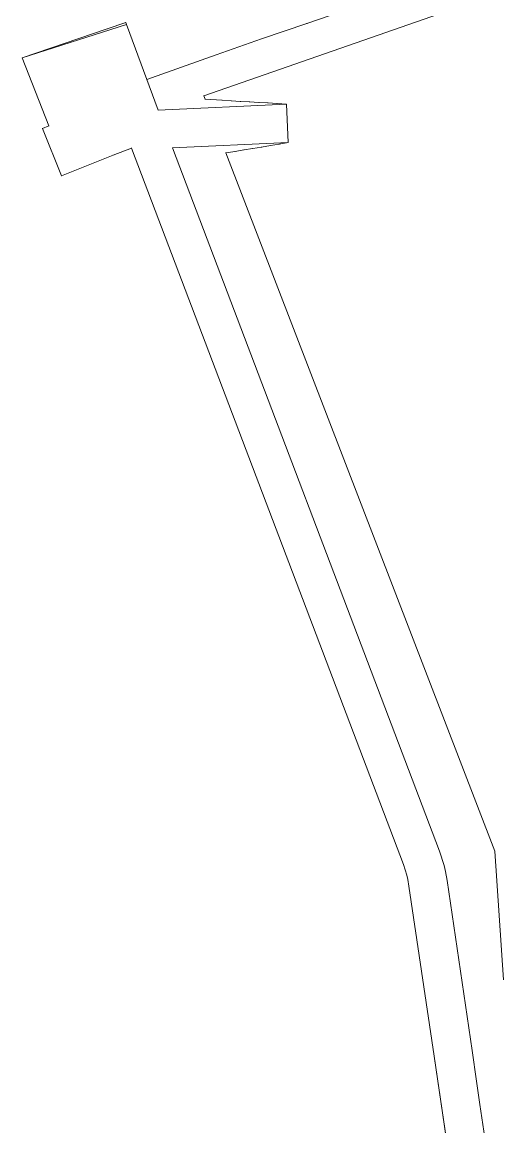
# Model space of a CAD drawing. Header units: metres. Extents: x 150516 to 150824, y 200666 to 200974.
# Drawn here: x 150515.8 to 150565.3, y 200741.4 to 200856.4 of the extents above; entities that cross this region are included whole.
import ezdxf

# ---------------------------------------------------------------- set-up
doc = ezdxf.new("R2010")
doc.units = ezdxf.units.M
doc.layers.add('N-WE-VH-VERHARDING_HALFVERHARDING_GRIND-G-_', color=7, linetype='Continuous')
doc.layers.add('N-WE-WH-WATERBODEM-G-_', color=7, linetype='Continuous')

# ---------------------------------------------------------------- blocks, each defined once
blk = doc.blocks.new('INVISIBLE')
at = {"color": 0, "linetype": 'Continuous', "lineweight": 9}
for p, q in [((-0.0125, 0), (0.0125, 0)), ((0, -0.0125), (0, 0.0125))]:
    blk.add_line(p, q, dxfattribs=at)

msp = doc.modelspace()

# ---------------------------------------------------------------- linework, layer by layer
at = {"layer": 'N-WE-VH-VERHARDING_HALFVERHARDING_GRIND-G-_', "color": 3, "linetype": 'Continuous', "lineweight": 9}
for p, q in [((150524.62, 200855.65, 17.85), (150526.54, 200856.3, 17.85)), ((150526.54, 200856.3, 17.85), (150526.61, 200856.09, 17.85)), ((150526.61, 200856.09, 17.85), (150529.92, 200847.21, 17.85)), ((150515.77, 200852.64, 17.85), (150524.62, 200855.65, 17.85)), ((150518.55, 200845.57, 17.85), (150515.77, 200852.64, 17.85)), ((150529.92, 200847.21, 17.85), (150543.26, 200847.82, 16.7)), ((150543.26, 200847.82, 16.7), (150543.44, 200843.83, 16.69)), ((150517.88, 200845.3, 17.85), (150518.55, 200845.57, 17.85)), ((150519.85, 200840.37, 17.85), (150517.88, 200845.3, 17.85)), ((150527.15, 200843.25, 17.85), (150525.23, 200842.52, 17.85)), ((150555.44, 200768.71, 17.85), (150527.15, 200843.25, 17.85)), ((150543.44, 200843.83, 16.69), (150531.42, 200843.27, 17.85)), ((150531.42, 200843.27, 17.85), (150559.18, 200770.12, 17.85)), ((150525.23, 200842.52, 17.85), (150519.85, 200840.37, 17.85)), ((150559.18, 200770.12, 17.85), (150559.66, 200768.62, 17.85)), ((150555.79, 200767.61, 17.85), (150555.44, 200768.71, 17.85)), ((150559.66, 200768.62, 17.85), (150559.8, 200768, 17.85)), ((150555.89, 200767.16, 17.85), (150555.79, 200767.61, 17.85)), ((150559.8, 200768, 17.85), (150559.97, 200767.07, 17.85)), ((150556.01, 200766.48, 17.85), (150555.89, 200767.16, 17.85)), ((150558.62, 200748.79, 17.85), (150556.01, 200766.48, 17.85)), ((150559.97, 200767.07, 17.85), (150562.58, 200749.37, 17.85)), ((150562.58, 200749.37, 17.85), (150563.05, 200746.18, 17.85)), ((150569.57, 200674.44, 17.85), (150558.62, 200748.79, 17.85)), ((150563.05, 200746.18, 17.85), (150563.4, 200743.76, 17.85)), ((150563.4, 200743.76, 17.85), (150573.41, 200675.83, 17.85))]:
    msp.add_line(p, q, dxfattribs=at)
at = {"layer": 'N-WE-WH-WATERBODEM-G-_', "color": 96, "linetype": 'Continuous', "lineweight": 9}
for p, q in [((150563.08, 200858.58, 16.79), (150534.66, 200848.67, 16.68)), ((150545.4, 200856.22, 17.85), (150550.14, 200857.83, 17.87)), ((150540.67, 200854.61, 17.84), (150545.4, 200856.22, 17.85)), ((150535.95, 200852.95, 17.81), (150540.67, 200854.61, 17.84)), ((150528.74, 200850.38, 17.85), (150535.95, 200852.95, 17.81)), ((150534.66, 200848.67, 16.68), (150534.79, 200848.33, 16.68)), ((150536.56, 200848.23, 16.68), (150534.79, 200848.33, 16.68)), ((150537.51, 200848.17, 16.69), (150536.56, 200848.23, 16.68)), ((150538.47, 200848.11, 16.69), (150537.51, 200848.17, 16.69)), ((150539.43, 200848.05, 16.69), (150538.47, 200848.11, 16.69)), ((150540.39, 200848, 16.69), (150539.43, 200848.05, 16.69)), ((150541.34, 200847.94, 16.7), (150540.39, 200848, 16.69)), ((150542.3, 200847.88, 16.7), (150541.34, 200847.94, 16.7)), ((150543.26, 200847.82, 16.7), (150542.3, 200847.88, 16.7)), ((150539.76, 200843.21, 16.68), (150538.84, 200843.06, 16.68)), ((150540.68, 200843.36, 16.68), (150539.76, 200843.21, 16.68)), ((150541.6, 200843.52, 16.68), (150540.68, 200843.36, 16.68)), ((150542.52, 200843.67, 16.68), (150541.6, 200843.52, 16.68)), ((150543.44, 200843.83, 16.69), (150542.52, 200843.67, 16.68)), ((150537.92, 200842.91, 16.68), (150536.94, 200842.75, 16.67)), ((150536.94, 200842.75, 16.67), (150564.94, 200770.12, 16.61)), ((150538.84, 200843.06, 16.68), (150537.92, 200842.91, 16.68)), ((150564.94, 200770.12, 16.61), (150565.84, 200756.73, 16.61))]:
    msp.add_line(p, q, dxfattribs=at)
at = {"layer": 'N-WE-WH-WATERBODEM-G-_', "color": 7, "linetype": 'Continuous', "lineweight": 5}
msp.add_polyline3d([(150550.14, 200857.83, 18.22), (150545.4, 200856.22, 18.22), (150540.67, 200854.61, 18.22), (150535.95, 200852.95, 18.22), (150528.74, 200850.38, 18.22), (150526.61, 200856.09, 18.22), (150515.77, 200852.64, 18.22), (150518.55, 200845.57, 18.22), (150517.88, 200845.3, 18.22), (150519.85, 200840.37, 18.22), (150525.23, 200842.52, 18.22), (150527.15, 200843.25, 18.22), (150555.44, 200768.71, 18.22), (150555.79, 200767.61, 18.22), (150555.89, 200767.16, 18.22), (150556.01, 200766.48, 18.22), (150558.62, 200748.79, 18.22), (150569.57, 200674.44, 18.22), (150567.59, 200673.8, 18.22), (150563.66, 200672.73, 18.22), (150564.79, 200666.16, 18.22), (150577.22, 200668.11, 18.22), (150690.08, 200672.16, 18.22)], dxfattribs=at)

# ---------------------------------------------------------------- block references
at = {"layer": 'N-WE-VH-VERHARDING_HALFVERHARDING_GRIND-G-_', "color": 7, "linetype": 'Continuous', "lineweight": 9}
for p in [(150526.54, 200856.3, 17.85), (150526.61, 200856.09, 17.85), (150524.62, 200855.65, 17.85), (150515.77, 200852.64, 17.85), (150543.26, 200847.82, 16.7), (150529.92, 200847.21, 17.85), (150518.55, 200845.57, 17.85), (150517.88, 200845.3, 17.85), (150527.15, 200843.25, 17.85), (150531.42, 200843.27, 17.85), (150543.44, 200843.83, 16.69), (150525.23, 200842.52, 17.85), (150519.85, 200840.37, 17.85), (150559.18, 200770.12, 17.85), (150555.44, 200768.71, 17.85), (150559.66, 200768.62, 17.85), (150555.79, 200767.61, 17.85), (150559.8, 200768, 17.85), (150555.89, 200767.16, 17.85), (150556.01, 200766.48, 17.85), (150559.97, 200767.07, 17.85), (150562.58, 200749.37, 17.85), (150558.62, 200748.79, 17.85), (150563.05, 200746.18, 17.85), (150563.4, 200743.76, 17.85)]:
    msp.add_blockref('INVISIBLE', p, dxfattribs=at)
at = {"layer": 'N-WE-WH-WATERBODEM-G-_', "color": 96, "linetype": 'Continuous', "lineweight": 9}
for p in [(150545.4, 200856.22, 17.85), (150540.67, 200854.61, 17.84), (150535.95, 200852.95, 17.81), (150528.74, 200850.38, 17.85), (150534.66, 200848.67, 16.68), (150534.79, 200848.33, 16.68), (150536.56, 200848.23, 16.68), (150537.51, 200848.17, 16.69), (150538.47, 200848.11, 16.69), (150539.43, 200848.05, 16.69), (150540.39, 200848, 16.69), (150541.34, 200847.94, 16.7), (150542.3, 200847.88, 16.7), (150543.26, 200847.82, 16.7), (150539.76, 200843.21, 16.68), (150540.68, 200843.36, 16.68), (150541.6, 200843.52, 16.68), (150542.52, 200843.67, 16.68), (150543.44, 200843.83, 16.69), (150536.94, 200842.75, 16.67), (150537.92, 200842.91, 16.68), (150538.84, 200843.06, 16.68), (150564.94, 200770.12, 16.61)]:
    msp.add_blockref('INVISIBLE', p, dxfattribs=at)

doc.saveas('drawing.dxf')
